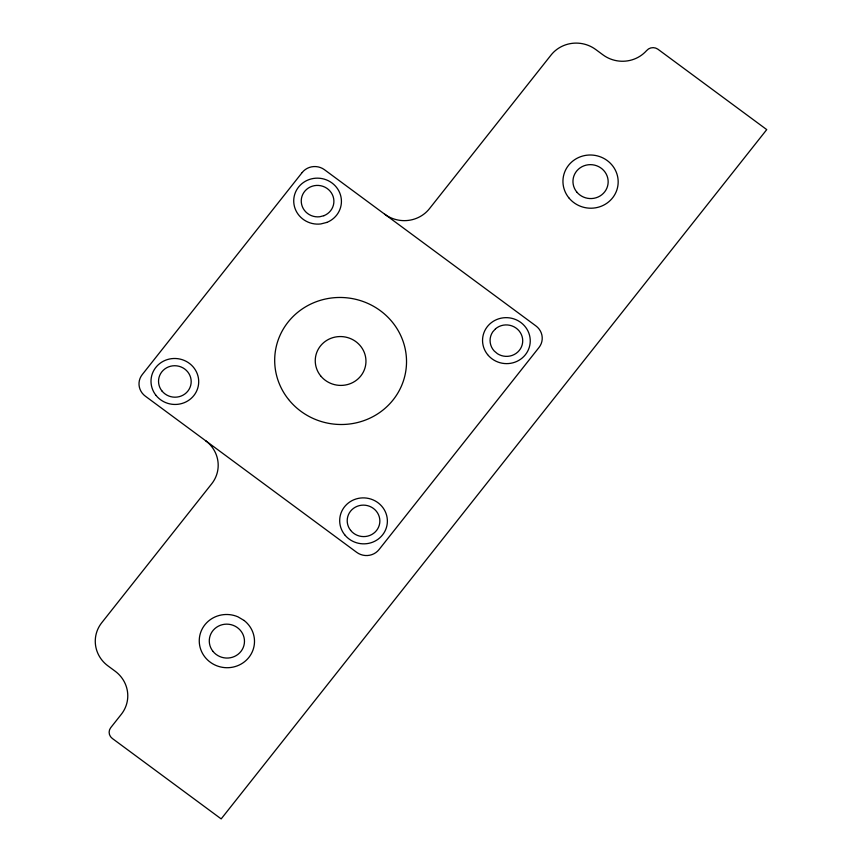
<?xml version="1.0" encoding="UTF-8"?>
<svg xmlns="http://www.w3.org/2000/svg" width="862" height="862" viewBox="0 0 862 862"><rect width="100%" height="100%" fill="white"/><g stroke="black" fill="none" stroke-linecap="round" stroke-linejoin="round"><path stroke-width="1.29" d="M205.544 440.654A31.916 30.709 7.6 0 1 211.729 483.765L101.727 622.752A31.916 30.709 7.6 0 0 107.912 665.852L115.131 671.186A31.916 30.709 7.6 0 1 121.316 714.296L110.735 727.668A7.973 7.672 7.6 0 0 112.286 738.443L221.178 818.9L766.738 129.612L657.835 49.156A8.221 7.92 7.6 0 0 646.672 50.535L644.905 52.334A31.916 30.709 7.6 0 1 602.958 54.845L595.728 49.511A31.916 30.709 7.6 0 0 551.055 55.039L429.427 208.712A31.916 30.709 7.6 0 1 384.754 214.239M302.196 172.508L142.23 374.614A15.958 15.354 7.6 0 0 145.322 396.164L356.706 552.348A15.958 15.354 7.6 0 0 379.043 549.579L539.009 347.472A15.958 15.354 7.6 0 0 535.916 325.922L324.306 169.588A15.958 15.354 7.6 0 0 302.196 172.508M495.521 328.799L492.741 331.892A16.335 15.721 7.6 0 0 494.217 351.006L497.439 353.711A16.335 15.721 7.6 0 0 519.215 350.511A16.335 15.721 7.6 0 0 517.577 329.295A16.335 15.721 7.6 0 0 495.521 328.799M323.886 215.705L319.78 216.75A16.335 15.721 7.6 0 1 301.98 196.32A16.335 15.721 7.6 0 1 328.551 189.597A16.335 15.721 7.6 0 1 323.886 215.705M326.806 222.428L320.793 223.948A23.867 22.972 7.6 0 1 294.793 194.112A23.867 22.972 7.6 0 1 333.616 184.285A23.867 22.972 7.6 0 1 326.806 222.428M244.129 620.489L237.955 616.836A27.638 26.593 7.6 0 0 199.262 641.457A27.638 26.593 7.6 0 0 239.13 665.076A27.638 26.593 7.6 0 0 244.129 620.489M161.97 390.992A16.335 15.721 7.6 0 0 189.985 387.534A16.335 15.721 7.6 0 0 172.615 365.854A16.335 15.721 7.6 0 0 161.97 390.992M350.64 530.389A16.335 15.721 7.6 0 0 378.655 526.941A16.335 15.721 7.6 0 0 361.307 505.251A16.335 15.721 7.6 0 0 350.64 530.389M156.022 395.399A23.867 22.972 7.6 0 0 196.956 390.324A23.867 22.972 7.6 0 0 171.581 358.667A23.867 22.972 7.6 0 0 156.022 395.399M344.692 534.774A23.867 22.972 7.6 0 0 385.626 529.742A23.867 22.972 7.6 0 0 360.273 498.064A23.867 22.972 7.6 0 0 344.692 534.774M487.569 354.573A23.867 22.972 7.6 0 0 528.492 349.509A23.867 22.972 7.6 0 0 503.117 317.841A23.867 22.972 7.6 0 0 487.569 354.573M320.589 375.789A25.375 24.416 7.6 0 0 364.098 370.412A25.375 24.416 7.6 0 0 337.128 336.751A25.375 24.416 7.6 0 0 320.589 375.789M288.576 399.483A65.965 63.476 7.6 0 0 401.681 385.486A65.965 63.476 7.6 0 0 331.568 297.983A65.965 63.476 7.6 0 0 288.576 399.483M576.667 191.892A17.617 16.949 7.6 0 0 606.87 188.153A17.617 16.949 7.6 0 0 588.143 164.782A17.617 16.949 7.6 0 0 576.667 191.892M212.979 651.381A17.617 16.949 7.6 0 0 243.181 647.653A17.617 16.949 7.6 0 0 224.465 624.282A17.617 16.949 7.6 0 0 212.979 651.381M568.758 197.732A27.638 26.593 7.6 0 0 616.147 191.87A27.638 26.593 7.6 0 0 586.774 155.214A27.638 26.593 7.6 0 0 568.758 197.732"/></g></svg>
